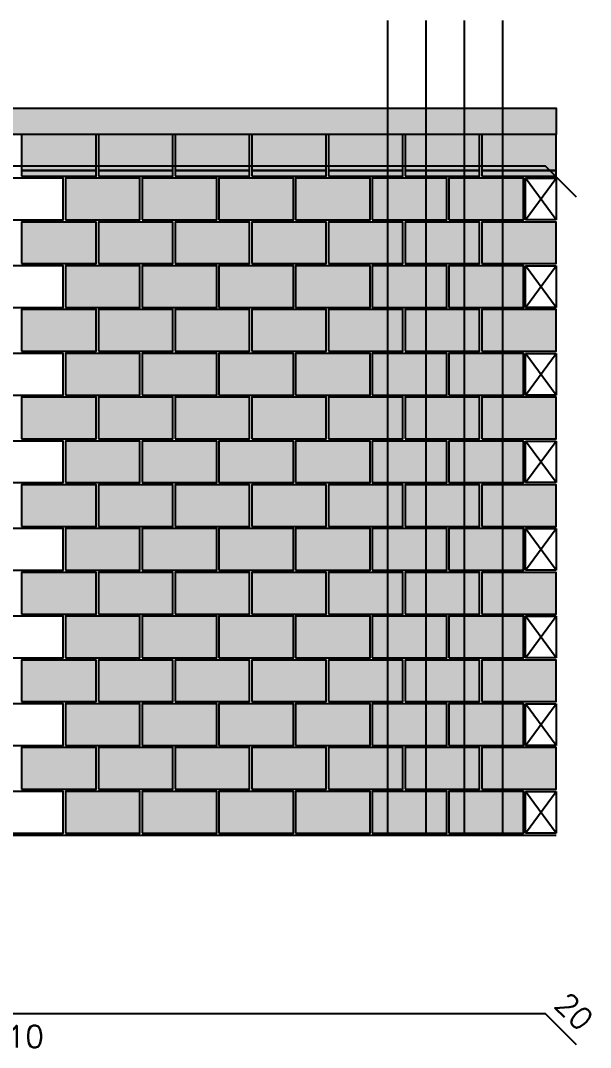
# Model space of a CAD drawing. Extents: x -1.9 to 86, y -1.6 to 60.9.
# Drawn here: x 41.32 to 46.52, y 45.84 to 55.22 of the extents above; entities that cross this region are included whole.
import ezdxf

# ---------------------------------------------------------------- set-up
doc = ezdxf.new("R2010")
doc.units = 0
doc.header["$MEASUREMENT"] = 0
for name, color, linetype in [('PENA_01', 1, 'CONTINUOUS'), ('PENA_02', 2, 'CONTINUOUS'), ('PENA_03', 3, 'CONTINUOUS'), ('PENA_05', 5, 'CONTINUOUS'), ('PENA_09', 254, 'CONTINUOUS'), ('PENA_11', 252, 'CONTINUOUS'), ('PENA_21', 100, 'CONTINUOUS')]:
    doc.layers.add(name, color=color, linetype=linetype)
doc.styles.get("Standard").update_dxf_attribs({"font": 'ROMANS.SHX'})

msp = doc.modelspace()

# ---------------------------------------------------------------- linework, layer by layer
at = {"layer": 'PENA_01', "linetype": 'Continuous'}
for p, q in [((41.3335, 53.8523), (42.0135, 53.8523)), ((42.0335, 53.8523), (42.7135, 53.8523)), ((42.7335, 53.8523), (43.4135, 53.8523)), ((43.4335, 53.8523), (44.1135, 53.8523)), ((44.1335, 53.8523), (44.8135, 53.8523)), ((44.8335, 53.8523), (45.5135, 53.8523)), ((45.5335, 53.8523), (46.2135, 53.8523))]:
    msp.add_line(p, q, dxfattribs=at)
at = {"layer": 'PENA_02', "linetype": 'Continuous'}
for p, q in [((45.9335, 53.4023), (45.9335, 53.7823)), ((45.9335, 53.7823), (46.2135, 53.7823)), ((46.2135, 53.7823), (46.2135, 53.4023)), ((46.2135, 53.4023), (45.9335, 53.4023)), ((45.9335, 52.6023), (45.9335, 52.9823)), ((45.9335, 52.9823), (46.2135, 52.9823)), ((46.2135, 52.9823), (46.2135, 52.6023)), ((46.2135, 52.6023), (45.9335, 52.6023)), ((45.9335, 51.8023), (45.9335, 52.1823)), ((45.9335, 52.1823), (46.2135, 52.1823)), ((46.2135, 52.1823), (46.2135, 51.8023)), ((46.2135, 51.8023), (45.9335, 51.8023)), ((45.9335, 51.0023), (45.9335, 51.3823)), ((45.9335, 51.3823), (46.2135, 51.3823)), ((46.2135, 51.3823), (46.2135, 51.0023)), ((46.2135, 51.0023), (45.9335, 51.0023)), ((45.9335, 50.2023), (45.9335, 50.5823)), ((45.9335, 50.5823), (46.2135, 50.5823)), ((46.2135, 50.5823), (46.2135, 50.2023)), ((46.2135, 50.2023), (45.9335, 50.2023)), ((45.9335, 49.4023), (45.9335, 49.7823)), ((45.9335, 49.7823), (46.2135, 49.7823)), ((46.2135, 49.7823), (46.2135, 49.4023)), ((46.2135, 49.4023), (45.9335, 49.4023)), ((45.9335, 48.6023), (45.9335, 48.9823)), ((45.9335, 48.9823), (46.2135, 48.9823)), ((46.2135, 48.9823), (46.2135, 48.6023)), ((46.2135, 48.6023), (45.9335, 48.6023)), ((45.9335, 47.8023), (45.9335, 48.1823)), ((45.9335, 48.1823), (46.2135, 48.1823)), ((46.2135, 48.1823), (46.2135, 47.8023)), ((23.2335, 47.7823), (46.2135, 47.7823)), ((46.2135, 47.8023), (45.9335, 47.8023))]:
    msp.add_line(p, q, dxfattribs=at)
for points in [[(23.2335, 54.1823), (23.2335, 54.4223), (46.2135, 54.4223), (46.2135, 54.1823), (23.2335, 54.1823)], [(41.3335, 53.8023), (42.0135, 53.8023), (42.0135, 54.1823), (41.3335, 54.1823), (41.3335, 53.8023)], [(42.0335, 53.8023), (42.7135, 53.8023), (42.7135, 54.1823), (42.0335, 54.1823), (42.0335, 53.8023)], [(42.7335, 53.8023), (43.4135, 53.8023), (43.4135, 54.1823), (42.7335, 54.1823), (42.7335, 53.8023)], [(43.4335, 53.8023), (44.1135, 53.8023), (44.1135, 54.1823), (43.4335, 54.1823), (43.4335, 53.8023)], [(44.1335, 53.8023), (44.8135, 53.8023), (44.8135, 54.1823), (44.1335, 54.1823), (44.1335, 53.8023)], [(44.8335, 53.8023), (45.5135, 53.8023), (45.5135, 54.1823), (44.8335, 54.1823), (44.8335, 53.8023)], [(45.5335, 53.8023), (46.2135, 53.8023), (46.2135, 54.1823), (45.5335, 54.1823), (45.5335, 53.8023)], [(40.9335, 53.4023), (41.7135, 53.4023), (41.7135, 53.7823), (40.9335, 53.7823), (40.9335, 53.4023)], [(41.7335, 53.4023), (42.4135, 53.4023), (42.4135, 53.7823), (41.7335, 53.7823), (41.7335, 53.4023)], [(42.4335, 53.4023), (43.1135, 53.4023), (43.1135, 53.7823), (42.4335, 53.7823), (42.4335, 53.4023)], [(43.1335, 53.4023), (43.8135, 53.4023), (43.8135, 53.7823), (43.1335, 53.7823), (43.1335, 53.4023)], [(43.8335, 53.4023), (44.5135, 53.4023), (44.5135, 53.7823), (43.8335, 53.7823), (43.8335, 53.4023)], [(44.5335, 53.4023), (45.2135, 53.4023), (45.2135, 53.7823), (44.5335, 53.7823), (44.5335, 53.4023)], [(45.2335, 53.4023), (45.9135, 53.4023), (45.9135, 53.7823), (45.2335, 53.7823), (45.2335, 53.4023)], [(41.3335, 53.0023), (42.0135, 53.0023), (42.0135, 53.3823), (41.3335, 53.3823), (41.3335, 53.0023)], [(42.0335, 53.0023), (42.7135, 53.0023), (42.7135, 53.3823), (42.0335, 53.3823), (42.0335, 53.0023)], [(42.7335, 53.0023), (43.4135, 53.0023), (43.4135, 53.3823), (42.7335, 53.3823), (42.7335, 53.0023)], [(43.4335, 53.0023), (44.1135, 53.0023), (44.1135, 53.3823), (43.4335, 53.3823), (43.4335, 53.0023)], [(44.1335, 53.0023), (44.8135, 53.0023), (44.8135, 53.3823), (44.1335, 53.3823), (44.1335, 53.0023)], [(44.8335, 53.0023), (45.5135, 53.0023), (45.5135, 53.3823), (44.8335, 53.3823), (44.8335, 53.0023)], [(45.5335, 53.0023), (46.2135, 53.0023), (46.2135, 53.3823), (45.5335, 53.3823), (45.5335, 53.0023)], [(40.9335, 52.6023), (41.7135, 52.6023), (41.7135, 52.9823), (40.9335, 52.9823), (40.9335, 52.6023)], [(41.7335, 52.6023), (42.4135, 52.6023), (42.4135, 52.9823), (41.7335, 52.9823), (41.7335, 52.6023)], [(42.4335, 52.6023), (43.1135, 52.6023), (43.1135, 52.9823), (42.4335, 52.9823), (42.4335, 52.6023)], [(43.1335, 52.6023), (43.8135, 52.6023), (43.8135, 52.9823), (43.1335, 52.9823), (43.1335, 52.6023)], [(43.8335, 52.6023), (44.5135, 52.6023), (44.5135, 52.9823), (43.8335, 52.9823), (43.8335, 52.6023)], [(44.5335, 52.6023), (45.2135, 52.6023), (45.2135, 52.9823), (44.5335, 52.9823), (44.5335, 52.6023)], [(45.2335, 52.6023), (45.9135, 52.6023), (45.9135, 52.9823), (45.2335, 52.9823), (45.2335, 52.6023)], [(41.3335, 52.2023), (42.0135, 52.2023), (42.0135, 52.5823), (41.3335, 52.5823), (41.3335, 52.2023)], [(42.0335, 52.2023), (42.7135, 52.2023), (42.7135, 52.5823), (42.0335, 52.5823), (42.0335, 52.2023)], [(42.7335, 52.2023), (43.4135, 52.2023), (43.4135, 52.5823), (42.7335, 52.5823), (42.7335, 52.2023)], [(43.4335, 52.2023), (44.1135, 52.2023), (44.1135, 52.5823), (43.4335, 52.5823), (43.4335, 52.2023)], [(44.1335, 52.2023), (44.8135, 52.2023), (44.8135, 52.5823), (44.1335, 52.5823), (44.1335, 52.2023)], [(44.8335, 52.2023), (45.5135, 52.2023), (45.5135, 52.5823), (44.8335, 52.5823), (44.8335, 52.2023)], [(45.5335, 52.2023), (46.2135, 52.2023), (46.2135, 52.5823), (45.5335, 52.5823), (45.5335, 52.2023)], [(40.9335, 51.8023), (41.7135, 51.8023), (41.7135, 52.1823), (40.9335, 52.1823), (40.9335, 51.8023)], [(41.7335, 51.8023), (42.4135, 51.8023), (42.4135, 52.1823), (41.7335, 52.1823), (41.7335, 51.8023)], [(42.4335, 51.8023), (43.1135, 51.8023), (43.1135, 52.1823), (42.4335, 52.1823), (42.4335, 51.8023)], [(43.1335, 51.8023), (43.8135, 51.8023), (43.8135, 52.1823), (43.1335, 52.1823), (43.1335, 51.8023)], [(43.8335, 51.8023), (44.5135, 51.8023), (44.5135, 52.1823), (43.8335, 52.1823), (43.8335, 51.8023)], [(44.5335, 51.8023), (45.2135, 51.8023), (45.2135, 52.1823), (44.5335, 52.1823), (44.5335, 51.8023)], [(45.2335, 51.8023), (45.9135, 51.8023), (45.9135, 52.1823), (45.2335, 52.1823), (45.2335, 51.8023)], [(41.3335, 51.4023), (42.0135, 51.4023), (42.0135, 51.7823), (41.3335, 51.7823), (41.3335, 51.4023)], [(42.0335, 51.4023), (42.7135, 51.4023), (42.7135, 51.7823), (42.0335, 51.7823), (42.0335, 51.4023)], [(42.7335, 51.4023), (43.4135, 51.4023), (43.4135, 51.7823), (42.7335, 51.7823), (42.7335, 51.4023)], [(43.4335, 51.4023), (44.1135, 51.4023), (44.1135, 51.7823), (43.4335, 51.7823), (43.4335, 51.4023)], [(44.1335, 51.4023), (44.8135, 51.4023), (44.8135, 51.7823), (44.1335, 51.7823), (44.1335, 51.4023)], [(44.8335, 51.4023), (45.5135, 51.4023), (45.5135, 51.7823), (44.8335, 51.7823), (44.8335, 51.4023)], [(45.5335, 51.4023), (46.2135, 51.4023), (46.2135, 51.7823), (45.5335, 51.7823), (45.5335, 51.4023)], [(40.9335, 51.0023), (41.7135, 51.0023), (41.7135, 51.3823), (40.9335, 51.3823), (40.9335, 51.0023)], [(41.7335, 51.0023), (42.4135, 51.0023), (42.4135, 51.3823), (41.7335, 51.3823), (41.7335, 51.0023)], [(42.4335, 51.0023), (43.1135, 51.0023), (43.1135, 51.3823), (42.4335, 51.3823), (42.4335, 51.0023)], [(43.1335, 51.0023), (43.8135, 51.0023), (43.8135, 51.3823), (43.1335, 51.3823), (43.1335, 51.0023)], [(43.8335, 51.0023), (44.5135, 51.0023), (44.5135, 51.3823), (43.8335, 51.3823), (43.8335, 51.0023)], [(44.5335, 51.0023), (45.2135, 51.0023), (45.2135, 51.3823), (44.5335, 51.3823), (44.5335, 51.0023)], [(45.2335, 51.0023), (45.9135, 51.0023), (45.9135, 51.3823), (45.2335, 51.3823), (45.2335, 51.0023)], [(41.3335, 50.6023), (42.0135, 50.6023), (42.0135, 50.9823), (41.3335, 50.9823), (41.3335, 50.6023)], [(42.0335, 50.6023), (42.7135, 50.6023), (42.7135, 50.9823), (42.0335, 50.9823), (42.0335, 50.6023)], [(42.7335, 50.6023), (43.4135, 50.6023), (43.4135, 50.9823), (42.7335, 50.9823), (42.7335, 50.6023)], [(43.4335, 50.6023), (44.1135, 50.6023), (44.1135, 50.9823), (43.4335, 50.9823), (43.4335, 50.6023)], [(44.1335, 50.6023), (44.8135, 50.6023), (44.8135, 50.9823), (44.1335, 50.9823), (44.1335, 50.6023)], [(44.8335, 50.6023), (45.5135, 50.6023), (45.5135, 50.9823), (44.8335, 50.9823), (44.8335, 50.6023)], [(45.5335, 50.6023), (46.2135, 50.6023), (46.2135, 50.9823), (45.5335, 50.9823), (45.5335, 50.6023)], [(40.9335, 50.2023), (41.7135, 50.2023), (41.7135, 50.5823), (40.9335, 50.5823), (40.9335, 50.2023)], [(41.7335, 50.2023), (42.4135, 50.2023), (42.4135, 50.5823), (41.7335, 50.5823), (41.7335, 50.2023)], [(42.4335, 50.2023), (43.1135, 50.2023), (43.1135, 50.5823), (42.4335, 50.5823), (42.4335, 50.2023)], [(43.1335, 50.2023), (43.8135, 50.2023), (43.8135, 50.5823), (43.1335, 50.5823), (43.1335, 50.2023)], [(43.8335, 50.2023), (44.5135, 50.2023), (44.5135, 50.5823), (43.8335, 50.5823), (43.8335, 50.2023)], [(44.5335, 50.2023), (45.2135, 50.2023), (45.2135, 50.5823), (44.5335, 50.5823), (44.5335, 50.2023)], [(45.2335, 50.2023), (45.9135, 50.2023), (45.9135, 50.5823), (45.2335, 50.5823), (45.2335, 50.2023)], [(41.3335, 49.8023), (42.0135, 49.8023), (42.0135, 50.1823), (41.3335, 50.1823), (41.3335, 49.8023)], [(42.0335, 49.8023), (42.7135, 49.8023), (42.7135, 50.1823), (42.0335, 50.1823), (42.0335, 49.8023)], [(42.7335, 49.8023), (43.4135, 49.8023), (43.4135, 50.1823), (42.7335, 50.1823), (42.7335, 49.8023)], [(43.4335, 49.8023), (44.1135, 49.8023), (44.1135, 50.1823), (43.4335, 50.1823), (43.4335, 49.8023)], [(44.1335, 49.8023), (44.8135, 49.8023), (44.8135, 50.1823), (44.1335, 50.1823), (44.1335, 49.8023)], [(44.8335, 49.8023), (45.5135, 49.8023), (45.5135, 50.1823), (44.8335, 50.1823), (44.8335, 49.8023)], [(45.5335, 49.8023), (46.2135, 49.8023), (46.2135, 50.1823), (45.5335, 50.1823), (45.5335, 49.8023)], [(40.9335, 49.4023), (41.7135, 49.4023), (41.7135, 49.7823), (40.9335, 49.7823), (40.9335, 49.4023)], [(41.7335, 49.4023), (42.4135, 49.4023), (42.4135, 49.7823), (41.7335, 49.7823), (41.7335, 49.4023)], [(42.4335, 49.4023), (43.1135, 49.4023), (43.1135, 49.7823), (42.4335, 49.7823), (42.4335, 49.4023)], [(43.1335, 49.4023), (43.8135, 49.4023), (43.8135, 49.7823), (43.1335, 49.7823), (43.1335, 49.4023)], [(43.8335, 49.4023), (44.5135, 49.4023), (44.5135, 49.7823), (43.8335, 49.7823), (43.8335, 49.4023)], [(44.5335, 49.4023), (45.2135, 49.4023), (45.2135, 49.7823), (44.5335, 49.7823), (44.5335, 49.4023)], [(45.2335, 49.4023), (45.9135, 49.4023), (45.9135, 49.7823), (45.2335, 49.7823), (45.2335, 49.4023)], [(41.3335, 49.0023), (42.0135, 49.0023), (42.0135, 49.3823), (41.3335, 49.3823), (41.3335, 49.0023)], [(42.0335, 49.0023), (42.7135, 49.0023), (42.7135, 49.3823), (42.0335, 49.3823), (42.0335, 49.0023)], [(42.7335, 49.0023), (43.4135, 49.0023), (43.4135, 49.3823), (42.7335, 49.3823), (42.7335, 49.0023)], [(43.4335, 49.0023), (44.1135, 49.0023), (44.1135, 49.3823), (43.4335, 49.3823), (43.4335, 49.0023)], [(44.1335, 49.0023), (44.8135, 49.0023), (44.8135, 49.3823), (44.1335, 49.3823), (44.1335, 49.0023)], [(44.8335, 49.0023), (45.5135, 49.0023), (45.5135, 49.3823), (44.8335, 49.3823), (44.8335, 49.0023)], [(45.5335, 49.0023), (46.2135, 49.0023), (46.2135, 49.3823), (45.5335, 49.3823), (45.5335, 49.0023)], [(40.9335, 48.6023), (41.7135, 48.6023), (41.7135, 48.9823), (40.9335, 48.9823), (40.9335, 48.6023)], [(41.7335, 48.6023), (42.4135, 48.6023), (42.4135, 48.9823), (41.7335, 48.9823), (41.7335, 48.6023)], [(42.4335, 48.6023), (43.1135, 48.6023), (43.1135, 48.9823), (42.4335, 48.9823), (42.4335, 48.6023)], [(43.1335, 48.6023), (43.8135, 48.6023), (43.8135, 48.9823), (43.1335, 48.9823), (43.1335, 48.6023)], [(43.8335, 48.6023), (44.5135, 48.6023), (44.5135, 48.9823), (43.8335, 48.9823), (43.8335, 48.6023)], [(44.5335, 48.6023), (45.2135, 48.6023), (45.2135, 48.9823), (44.5335, 48.9823), (44.5335, 48.6023)], [(45.2335, 48.6023), (45.9135, 48.6023), (45.9135, 48.9823), (45.2335, 48.9823), (45.2335, 48.6023)], [(41.3335, 48.2023), (42.0135, 48.2023), (42.0135, 48.5823), (41.3335, 48.5823), (41.3335, 48.2023)], [(42.0335, 48.2023), (42.7135, 48.2023), (42.7135, 48.5823), (42.0335, 48.5823), (42.0335, 48.2023)], [(42.7335, 48.2023), (43.4135, 48.2023), (43.4135, 48.5823), (42.7335, 48.5823), (42.7335, 48.2023)], [(43.4335, 48.2023), (44.1135, 48.2023), (44.1135, 48.5823), (43.4335, 48.5823), (43.4335, 48.2023)], [(44.1335, 48.2023), (44.8135, 48.2023), (44.8135, 48.5823), (44.1335, 48.5823), (44.1335, 48.2023)], [(44.8335, 48.2023), (45.5135, 48.2023), (45.5135, 48.5823), (44.8335, 48.5823), (44.8335, 48.2023)], [(45.5335, 48.2023), (46.2135, 48.2023), (46.2135, 48.5823), (45.5335, 48.5823), (45.5335, 48.2023)], [(40.9335, 47.8023), (41.7135, 47.8023), (41.7135, 48.1823), (40.9335, 48.1823), (40.9335, 47.8023)], [(41.7335, 47.8023), (42.4135, 47.8023), (42.4135, 48.1823), (41.7335, 48.1823), (41.7335, 47.8023)], [(42.4335, 47.8023), (43.1135, 47.8023), (43.1135, 48.1823), (42.4335, 48.1823), (42.4335, 47.8023)], [(43.1335, 47.8023), (43.8135, 47.8023), (43.8135, 48.1823), (43.1335, 48.1823), (43.1335, 47.8023)], [(43.8335, 47.8023), (44.5135, 47.8023), (44.5135, 48.1823), (43.8335, 48.1823), (43.8335, 47.8023)], [(44.5335, 47.8023), (45.2135, 47.8023), (45.2135, 48.1823), (44.5335, 48.1823), (44.5335, 47.8023)], [(45.2335, 47.8023), (45.9135, 47.8023), (45.9135, 48.1823), (45.2335, 48.1823), (45.2335, 47.8023)]]:
    msp.add_lwpolyline(points, dxfattribs=at)
at = {"layer": 'PENA_03', "linetype": 'Continuous'}
for p, q in [((46.2135, 53.4023), (45.9335, 53.7823)), ((45.9335, 53.4023), (46.2135, 53.7823)), ((46.2135, 52.6023), (45.9335, 52.9823)), ((45.9335, 52.6023), (46.2135, 52.9823)), ((46.2135, 51.8023), (45.9335, 52.1823)), ((45.9335, 51.8023), (46.2135, 52.1823)), ((46.2135, 51.0023), (45.9335, 51.3823)), ((45.9335, 51.0023), (46.2135, 51.3823)), ((46.2135, 50.2023), (45.9335, 50.5823)), ((45.9335, 50.2023), (46.2135, 50.5823)), ((46.2135, 49.4023), (45.9335, 49.7823)), ((45.9335, 49.4023), (46.2135, 49.7823)), ((46.2135, 48.6023), (45.9335, 48.9823)), ((45.9335, 48.6023), (46.2135, 48.9823)), ((46.2135, 47.8023), (45.9335, 48.1823)), ((45.9335, 47.8023), (46.2135, 48.1823))]:
    msp.add_line(p, q, dxfattribs=at)
at = {"layer": 'PENA_05', "linetype": 'Continuous'}
for p, q in [((46.1135, 53.8923), (34.3235, 53.8923)), ((46.3963, 53.6095), (46.1135, 53.8923)), ((46.1135, 46.152), (34.3235, 46.152)), ((46.3963, 45.8692), (46.1135, 46.152))]:
    msp.add_line(p, q, dxfattribs=at)
for points in [[(44.6735, 55.2223), (44.6735, 47.7823)], [(45.0235, 55.2223), (45.0235, 47.7823)], [(45.3735, 55.2223), (45.3735, 47.7823)], [(45.7235, 55.2223), (45.7235, 47.7823)]]:
    msp.add_lwpolyline(points, dxfattribs=at)
at = {"layer": 'PENA_09', "linetype": 'Continuous'}
for points in [[(41.3335, 53.8523), (42.0135, 53.8523), (42.0135, 54.1823), (41.3335, 54.1823), (41.3335, 53.8523)], [(42.0335, 53.8523), (42.7135, 53.8523), (42.7135, 54.1823), (42.0335, 54.1823), (42.0335, 53.8523)], [(42.7335, 53.8523), (43.4135, 53.8523), (43.4135, 54.1823), (42.7335, 54.1823), (42.7335, 53.8523)], [(43.4335, 53.8523), (44.1135, 53.8523), (44.1135, 54.1823), (43.4335, 54.1823), (43.4335, 53.8523)], [(44.1335, 53.8523), (44.8135, 53.8523), (44.8135, 54.1823), (44.1335, 54.1823), (44.1335, 53.8523)], [(44.8335, 53.8523), (45.5135, 53.8523), (45.5135, 54.1823), (44.8335, 54.1823), (44.8335, 53.8523)], [(45.5335, 53.8523), (46.2135, 53.8523), (46.2135, 54.1823), (45.5335, 54.1823), (45.5335, 53.8523)]]:
    msp.add_lwpolyline(points, dxfattribs=at)
for points in [[(41.3335, 53.8523), (42.0135, 53.8523), (42.0135, 54.1823)], [(41.3335, 53.8523), (42.0135, 54.1823), (41.3335, 54.1823)], [(41.3335, 53.8523), (41.3335, 54.1823), (41.3335, 53.8523)], [(42.0335, 53.8523), (42.7135, 53.8523), (42.7135, 54.1823)], [(42.0335, 53.8523), (42.7135, 54.1823), (42.0335, 54.1823)], [(42.0335, 53.8523), (42.0335, 54.1823), (42.0335, 53.8523)], [(42.7335, 53.8523), (43.4135, 53.8523), (43.4135, 54.1823)], [(42.7335, 53.8523), (43.4135, 54.1823), (42.7335, 54.1823)], [(42.7335, 53.8523), (42.7335, 54.1823), (42.7335, 53.8523)], [(43.4335, 53.8523), (44.1135, 53.8523), (44.1135, 54.1823)], [(43.4335, 53.8523), (44.1135, 54.1823), (43.4335, 54.1823)], [(43.4335, 53.8523), (43.4335, 54.1823), (43.4335, 53.8523)], [(44.1335, 53.8523), (44.8135, 53.8523), (44.8135, 54.1823)], [(44.1335, 53.8523), (44.8135, 54.1823), (44.1335, 54.1823)], [(44.1335, 53.8523), (44.1335, 54.1823), (44.1335, 53.8523)], [(44.8335, 53.8523), (45.5135, 53.8523), (45.5135, 54.1823)], [(44.8335, 53.8523), (45.5135, 54.1823), (44.8335, 54.1823)], [(44.8335, 53.8523), (44.8335, 54.1823), (44.8335, 53.8523)], [(45.5335, 53.8523), (46.2135, 53.8523), (46.2135, 54.1823)], [(45.5335, 53.8523), (46.2135, 54.1823), (45.5335, 54.1823)], [(45.5335, 53.8523), (45.5335, 54.1823), (45.5335, 53.8523)]]:
    msp.add_solid(points, dxfattribs=at)
at = {"layer": 'PENA_11', "linetype": 'Continuous'}
for points in [[(23.2335, 54.1823), (23.2335, 54.4223), (46.2135, 54.4223)], [(23.2335, 54.1823), (46.2135, 54.4223), (46.2135, 54.1823)], [(23.2335, 54.1823), (46.2135, 54.1823), (23.2335, 54.1823)]]:
    msp.add_solid(points, dxfattribs=at)
at = {"layer": 'PENA_21', "linetype": 'Continuous'}
for points in [[(41.3335, 53.8023), (42.0135, 53.8023), (42.0135, 53.8523), (41.3335, 53.8523), (41.3335, 53.8023)], [(42.0335, 53.8023), (42.7135, 53.8023), (42.7135, 53.8523), (42.0335, 53.8523), (42.0335, 53.8023)], [(42.7335, 53.8023), (43.4135, 53.8023), (43.4135, 53.8523), (42.7335, 53.8523), (42.7335, 53.8023)], [(43.4335, 53.8023), (44.1135, 53.8023), (44.1135, 53.8523), (43.4335, 53.8523), (43.4335, 53.8023)], [(44.1335, 53.8023), (44.8135, 53.8023), (44.8135, 53.8523), (44.1335, 53.8523), (44.1335, 53.8023)], [(44.8335, 53.8023), (45.5135, 53.8023), (45.5135, 53.8523), (44.8335, 53.8523), (44.8335, 53.8023)], [(45.5335, 53.8023), (46.2135, 53.8023), (46.2135, 53.8523), (45.5335, 53.8523), (45.5335, 53.8023)], [(41.7335, 53.4023), (42.4135, 53.4023), (42.4135, 53.7823), (41.7335, 53.7823), (41.7335, 53.4023)], [(42.4335, 53.4023), (43.1135, 53.4023), (43.1135, 53.7823), (42.4335, 53.7823), (42.4335, 53.4023)], [(43.1335, 53.4023), (43.8135, 53.4023), (43.8135, 53.7823), (43.1335, 53.7823), (43.1335, 53.4023)], [(43.8335, 53.4023), (44.5135, 53.4023), (44.5135, 53.7823), (43.8335, 53.7823), (43.8335, 53.4023)], [(44.5335, 53.4023), (45.2135, 53.4023), (45.2135, 53.7823), (44.5335, 53.7823), (44.5335, 53.4023)], [(45.2335, 53.4023), (45.9135, 53.4023), (45.9135, 53.7823), (45.2335, 53.7823), (45.2335, 53.4023)], [(41.3335, 53.0023), (42.0135, 53.0023), (42.0135, 53.3823), (41.3335, 53.3823), (41.3335, 53.0023)], [(42.0335, 53.0023), (42.7135, 53.0023), (42.7135, 53.3823), (42.0335, 53.3823), (42.0335, 53.0023)], [(42.7335, 53.0023), (43.4135, 53.0023), (43.4135, 53.3823), (42.7335, 53.3823), (42.7335, 53.0023)], [(43.4335, 53.0023), (44.1135, 53.0023), (44.1135, 53.3823), (43.4335, 53.3823), (43.4335, 53.0023)], [(44.1335, 53.0023), (44.8135, 53.0023), (44.8135, 53.3823), (44.1335, 53.3823), (44.1335, 53.0023)], [(44.8335, 53.0023), (45.5135, 53.0023), (45.5135, 53.3823), (44.8335, 53.3823), (44.8335, 53.0023)], [(45.5335, 53.0023), (46.2135, 53.0023), (46.2135, 53.3823), (45.5335, 53.3823), (45.5335, 53.0023)], [(41.7335, 52.6023), (42.4135, 52.6023), (42.4135, 52.9823), (41.7335, 52.9823), (41.7335, 52.6023)], [(42.4335, 52.6023), (43.1135, 52.6023), (43.1135, 52.9823), (42.4335, 52.9823), (42.4335, 52.6023)], [(43.1335, 52.6023), (43.8135, 52.6023), (43.8135, 52.9823), (43.1335, 52.9823), (43.1335, 52.6023)], [(43.8335, 52.6023), (44.5135, 52.6023), (44.5135, 52.9823), (43.8335, 52.9823), (43.8335, 52.6023)], [(44.5335, 52.6023), (45.2135, 52.6023), (45.2135, 52.9823), (44.5335, 52.9823), (44.5335, 52.6023)], [(45.2335, 52.6023), (45.9135, 52.6023), (45.9135, 52.9823), (45.2335, 52.9823), (45.2335, 52.6023)], [(41.3335, 52.2023), (42.0135, 52.2023), (42.0135, 52.5823), (41.3335, 52.5823), (41.3335, 52.2023)], [(42.0335, 52.2023), (42.7135, 52.2023), (42.7135, 52.5823), (42.0335, 52.5823), (42.0335, 52.2023)], [(42.7335, 52.2023), (43.4135, 52.2023), (43.4135, 52.5823), (42.7335, 52.5823), (42.7335, 52.2023)], [(43.4335, 52.2023), (44.1135, 52.2023), (44.1135, 52.5823), (43.4335, 52.5823), (43.4335, 52.2023)], [(44.1335, 52.2023), (44.8135, 52.2023), (44.8135, 52.5823), (44.1335, 52.5823), (44.1335, 52.2023)], [(44.8335, 52.2023), (45.5135, 52.2023), (45.5135, 52.5823), (44.8335, 52.5823), (44.8335, 52.2023)], [(45.5335, 52.2023), (46.2135, 52.2023), (46.2135, 52.5823), (45.5335, 52.5823), (45.5335, 52.2023)], [(41.7335, 51.8023), (42.4135, 51.8023), (42.4135, 52.1823), (41.7335, 52.1823), (41.7335, 51.8023)], [(42.4335, 51.8023), (43.1135, 51.8023), (43.1135, 52.1823), (42.4335, 52.1823), (42.4335, 51.8023)], [(43.1335, 51.8023), (43.8135, 51.8023), (43.8135, 52.1823), (43.1335, 52.1823), (43.1335, 51.8023)], [(43.8335, 51.8023), (44.5135, 51.8023), (44.5135, 52.1823), (43.8335, 52.1823), (43.8335, 51.8023)], [(44.5335, 51.8023), (45.2135, 51.8023), (45.2135, 52.1823), (44.5335, 52.1823), (44.5335, 51.8023)], [(45.2335, 51.8023), (45.9135, 51.8023), (45.9135, 52.1823), (45.2335, 52.1823), (45.2335, 51.8023)], [(41.3335, 51.4023), (42.0135, 51.4023), (42.0135, 51.7823), (41.3335, 51.7823), (41.3335, 51.4023)], [(42.0335, 51.4023), (42.7135, 51.4023), (42.7135, 51.7823), (42.0335, 51.7823), (42.0335, 51.4023)], [(42.7335, 51.4023), (43.4135, 51.4023), (43.4135, 51.7823), (42.7335, 51.7823), (42.7335, 51.4023)], [(43.4335, 51.4023), (44.1135, 51.4023), (44.1135, 51.7823), (43.4335, 51.7823), (43.4335, 51.4023)], [(44.1335, 51.4023), (44.8135, 51.4023), (44.8135, 51.7823), (44.1335, 51.7823), (44.1335, 51.4023)], [(44.8335, 51.4023), (45.5135, 51.4023), (45.5135, 51.7823), (44.8335, 51.7823), (44.8335, 51.4023)], [(45.5335, 51.4023), (46.2135, 51.4023), (46.2135, 51.7823), (45.5335, 51.7823), (45.5335, 51.4023)], [(41.7335, 51.0023), (42.4135, 51.0023), (42.4135, 51.3823), (41.7335, 51.3823), (41.7335, 51.0023)], [(42.4335, 51.0023), (43.1135, 51.0023), (43.1135, 51.3823), (42.4335, 51.3823), (42.4335, 51.0023)], [(43.1335, 51.0023), (43.8135, 51.0023), (43.8135, 51.3823), (43.1335, 51.3823), (43.1335, 51.0023)], [(43.8335, 51.0023), (44.5135, 51.0023), (44.5135, 51.3823), (43.8335, 51.3823), (43.8335, 51.0023)], [(44.5335, 51.0023), (45.2135, 51.0023), (45.2135, 51.3823), (44.5335, 51.3823), (44.5335, 51.0023)], [(45.2335, 51.0023), (45.9135, 51.0023), (45.9135, 51.3823), (45.2335, 51.3823), (45.2335, 51.0023)], [(41.3335, 50.6023), (42.0135, 50.6023), (42.0135, 50.9823), (41.3335, 50.9823), (41.3335, 50.6023)], [(42.0335, 50.6023), (42.7135, 50.6023), (42.7135, 50.9823), (42.0335, 50.9823), (42.0335, 50.6023)], [(42.7335, 50.6023), (43.4135, 50.6023), (43.4135, 50.9823), (42.7335, 50.9823), (42.7335, 50.6023)], [(43.4335, 50.6023), (44.1135, 50.6023), (44.1135, 50.9823), (43.4335, 50.9823), (43.4335, 50.6023)], [(44.1335, 50.6023), (44.8135, 50.6023), (44.8135, 50.9823), (44.1335, 50.9823), (44.1335, 50.6023)], [(44.8335, 50.6023), (45.5135, 50.6023), (45.5135, 50.9823), (44.8335, 50.9823), (44.8335, 50.6023)], [(45.5335, 50.6023), (46.2135, 50.6023), (46.2135, 50.9823), (45.5335, 50.9823), (45.5335, 50.6023)], [(41.7335, 50.2023), (42.4135, 50.2023), (42.4135, 50.5823), (41.7335, 50.5823), (41.7335, 50.2023)], [(42.4335, 50.2023), (43.1135, 50.2023), (43.1135, 50.5823), (42.4335, 50.5823), (42.4335, 50.2023)], [(43.1335, 50.2023), (43.8135, 50.2023), (43.8135, 50.5823), (43.1335, 50.5823), (43.1335, 50.2023)], [(43.8335, 50.2023), (44.5135, 50.2023), (44.5135, 50.5823), (43.8335, 50.5823), (43.8335, 50.2023)], [(44.5335, 50.2023), (45.2135, 50.2023), (45.2135, 50.5823), (44.5335, 50.5823), (44.5335, 50.2023)], [(45.2335, 50.2023), (45.9135, 50.2023), (45.9135, 50.5823), (45.2335, 50.5823), (45.2335, 50.2023)], [(41.3335, 49.8023), (42.0135, 49.8023), (42.0135, 50.1823), (41.3335, 50.1823), (41.3335, 49.8023)], [(42.0335, 49.8023), (42.7135, 49.8023), (42.7135, 50.1823), (42.0335, 50.1823), (42.0335, 49.8023)], [(42.7335, 49.8023), (43.4135, 49.8023), (43.4135, 50.1823), (42.7335, 50.1823), (42.7335, 49.8023)], [(43.4335, 49.8023), (44.1135, 49.8023), (44.1135, 50.1823), (43.4335, 50.1823), (43.4335, 49.8023)], [(44.1335, 49.8023), (44.8135, 49.8023), (44.8135, 50.1823), (44.1335, 50.1823), (44.1335, 49.8023)], [(44.8335, 49.8023), (45.5135, 49.8023), (45.5135, 50.1823), (44.8335, 50.1823), (44.8335, 49.8023)], [(45.5335, 49.8023), (46.2135, 49.8023), (46.2135, 50.1823), (45.5335, 50.1823), (45.5335, 49.8023)], [(41.7335, 49.4023), (42.4135, 49.4023), (42.4135, 49.7823), (41.7335, 49.7823), (41.7335, 49.4023)], [(42.4335, 49.4023), (43.1135, 49.4023), (43.1135, 49.7823), (42.4335, 49.7823), (42.4335, 49.4023)], [(43.1335, 49.4023), (43.8135, 49.4023), (43.8135, 49.7823), (43.1335, 49.7823), (43.1335, 49.4023)], [(43.8335, 49.4023), (44.5135, 49.4023), (44.5135, 49.7823), (43.8335, 49.7823), (43.8335, 49.4023)], [(44.5335, 49.4023), (45.2135, 49.4023), (45.2135, 49.7823), (44.5335, 49.7823), (44.5335, 49.4023)], [(45.2335, 49.4023), (45.9135, 49.4023), (45.9135, 49.7823), (45.2335, 49.7823), (45.2335, 49.4023)], [(41.3335, 49.0023), (42.0135, 49.0023), (42.0135, 49.3823), (41.3335, 49.3823), (41.3335, 49.0023)], [(42.0335, 49.0023), (42.7135, 49.0023), (42.7135, 49.3823), (42.0335, 49.3823), (42.0335, 49.0023)], [(42.7335, 49.0023), (43.4135, 49.0023), (43.4135, 49.3823), (42.7335, 49.3823), (42.7335, 49.0023)], [(43.4335, 49.0023), (44.1135, 49.0023), (44.1135, 49.3823), (43.4335, 49.3823), (43.4335, 49.0023)], [(44.1335, 49.0023), (44.8135, 49.0023), (44.8135, 49.3823), (44.1335, 49.3823), (44.1335, 49.0023)], [(44.8335, 49.0023), (45.5135, 49.0023), (45.5135, 49.3823), (44.8335, 49.3823), (44.8335, 49.0023)], [(45.5335, 49.0023), (46.2135, 49.0023), (46.2135, 49.3823), (45.5335, 49.3823), (45.5335, 49.0023)], [(41.7335, 48.6023), (42.4135, 48.6023), (42.4135, 48.9823), (41.7335, 48.9823), (41.7335, 48.6023)], [(42.4335, 48.6023), (43.1135, 48.6023), (43.1135, 48.9823), (42.4335, 48.9823), (42.4335, 48.6023)], [(43.1335, 48.6023), (43.8135, 48.6023), (43.8135, 48.9823), (43.1335, 48.9823), (43.1335, 48.6023)], [(43.8335, 48.6023), (44.5135, 48.6023), (44.5135, 48.9823), (43.8335, 48.9823), (43.8335, 48.6023)], [(44.5335, 48.6023), (45.2135, 48.6023), (45.2135, 48.9823), (44.5335, 48.9823), (44.5335, 48.6023)], [(45.2335, 48.6023), (45.9135, 48.6023), (45.9135, 48.9823), (45.2335, 48.9823), (45.2335, 48.6023)], [(41.3335, 48.2023), (42.0135, 48.2023), (42.0135, 48.5823), (41.3335, 48.5823), (41.3335, 48.2023)], [(42.0335, 48.2023), (42.7135, 48.2023), (42.7135, 48.5823), (42.0335, 48.5823), (42.0335, 48.2023)], [(42.7335, 48.2023), (43.4135, 48.2023), (43.4135, 48.5823), (42.7335, 48.5823), (42.7335, 48.2023)], [(43.4335, 48.2023), (44.1135, 48.2023), (44.1135, 48.5823), (43.4335, 48.5823), (43.4335, 48.2023)], [(44.1335, 48.2023), (44.8135, 48.2023), (44.8135, 48.5823), (44.1335, 48.5823), (44.1335, 48.2023)], [(44.8335, 48.2023), (45.5135, 48.2023), (45.5135, 48.5823), (44.8335, 48.5823), (44.8335, 48.2023)], [(45.5335, 48.2023), (46.2135, 48.2023), (46.2135, 48.5823), (45.5335, 48.5823), (45.5335, 48.2023)], [(41.7335, 47.8023), (42.4135, 47.8023), (42.4135, 48.1823), (41.7335, 48.1823), (41.7335, 47.8023)], [(42.4335, 47.8023), (43.1135, 47.8023), (43.1135, 48.1823), (42.4335, 48.1823), (42.4335, 47.8023)], [(43.1335, 47.8023), (43.8135, 47.8023), (43.8135, 48.1823), (43.1335, 48.1823), (43.1335, 47.8023)], [(43.8335, 47.8023), (44.5135, 47.8023), (44.5135, 48.1823), (43.8335, 48.1823), (43.8335, 47.8023)], [(44.5335, 47.8023), (45.2135, 47.8023), (45.2135, 48.1823), (44.5335, 48.1823), (44.5335, 47.8023)], [(45.2335, 47.8023), (45.9135, 47.8023), (45.9135, 48.1823), (45.2335, 48.1823), (45.2335, 47.8023)]]:
    msp.add_lwpolyline(points, dxfattribs=at)
for points in [[(41.3335, 53.8023), (42.0135, 53.8023), (42.0135, 53.8523)], [(41.3335, 53.8023), (42.0135, 53.8523), (41.3335, 53.8523)], [(41.3335, 53.8023), (41.3335, 53.8523), (41.3335, 53.8023)], [(42.0335, 53.8023), (42.7135, 53.8023), (42.7135, 53.8523)], [(42.0335, 53.8023), (42.7135, 53.8523), (42.0335, 53.8523)], [(42.0335, 53.8023), (42.0335, 53.8523), (42.0335, 53.8023)], [(42.7335, 53.8023), (43.4135, 53.8023), (43.4135, 53.8523)], [(42.7335, 53.8023), (43.4135, 53.8523), (42.7335, 53.8523)], [(42.7335, 53.8023), (42.7335, 53.8523), (42.7335, 53.8023)], [(43.4335, 53.8023), (44.1135, 53.8023), (44.1135, 53.8523)], [(43.4335, 53.8023), (44.1135, 53.8523), (43.4335, 53.8523)], [(43.4335, 53.8023), (43.4335, 53.8523), (43.4335, 53.8023)], [(44.1335, 53.8023), (44.8135, 53.8023), (44.8135, 53.8523)], [(44.1335, 53.8023), (44.8135, 53.8523), (44.1335, 53.8523)], [(44.1335, 53.8023), (44.1335, 53.8523), (44.1335, 53.8023)], [(44.8335, 53.8023), (45.5135, 53.8023), (45.5135, 53.8523)], [(44.8335, 53.8023), (45.5135, 53.8523), (44.8335, 53.8523)], [(44.8335, 53.8023), (44.8335, 53.8523), (44.8335, 53.8023)], [(45.5335, 53.8023), (46.2135, 53.8023), (46.2135, 53.8523)], [(45.5335, 53.8023), (46.2135, 53.8523), (45.5335, 53.8523)], [(45.5335, 53.8023), (45.5335, 53.8523), (45.5335, 53.8023)], [(41.7335, 53.4023), (42.4135, 53.4023), (42.4135, 53.7823)], [(41.7335, 53.4023), (42.4135, 53.7823), (41.7335, 53.7823)], [(41.7335, 53.4023), (41.7335, 53.7823), (41.7335, 53.4023)], [(42.4335, 53.4023), (43.1135, 53.4023), (43.1135, 53.7823)], [(42.4335, 53.4023), (43.1135, 53.7823), (42.4335, 53.7823)], [(42.4335, 53.4023), (42.4335, 53.7823), (42.4335, 53.4023)], [(43.1335, 53.4023), (43.8135, 53.4023), (43.8135, 53.7823)], [(43.1335, 53.4023), (43.8135, 53.7823), (43.1335, 53.7823)], [(43.1335, 53.4023), (43.1335, 53.7823), (43.1335, 53.4023)], [(43.8335, 53.4023), (44.5135, 53.4023), (44.5135, 53.7823)], [(43.8335, 53.4023), (44.5135, 53.7823), (43.8335, 53.7823)], [(43.8335, 53.4023), (43.8335, 53.7823), (43.8335, 53.4023)], [(44.5335, 53.4023), (45.2135, 53.4023), (45.2135, 53.7823)], [(44.5335, 53.4023), (45.2135, 53.7823), (44.5335, 53.7823)], [(44.5335, 53.4023), (44.5335, 53.7823), (44.5335, 53.4023)], [(45.2335, 53.4023), (45.9135, 53.4023), (45.9135, 53.7823)], [(45.2335, 53.4023), (45.9135, 53.7823), (45.2335, 53.7823)], [(45.2335, 53.4023), (45.2335, 53.7823), (45.2335, 53.4023)], [(41.3335, 53.0023), (42.0135, 53.0023), (42.0135, 53.3823)], [(41.3335, 53.0023), (42.0135, 53.3823), (41.3335, 53.3823)], [(41.3335, 53.0023), (41.3335, 53.3823), (41.3335, 53.0023)], [(42.0335, 53.0023), (42.7135, 53.0023), (42.7135, 53.3823)], [(42.0335, 53.0023), (42.7135, 53.3823), (42.0335, 53.3823)], [(42.0335, 53.0023), (42.0335, 53.3823), (42.0335, 53.0023)], [(42.7335, 53.0023), (43.4135, 53.0023), (43.4135, 53.3823)], [(42.7335, 53.0023), (43.4135, 53.3823), (42.7335, 53.3823)], [(42.7335, 53.0023), (42.7335, 53.3823), (42.7335, 53.0023)], [(43.4335, 53.0023), (44.1135, 53.0023), (44.1135, 53.3823)], [(43.4335, 53.0023), (44.1135, 53.3823), (43.4335, 53.3823)], [(43.4335, 53.0023), (43.4335, 53.3823), (43.4335, 53.0023)], [(44.1335, 53.0023), (44.8135, 53.0023), (44.8135, 53.3823)], [(44.1335, 53.0023), (44.8135, 53.3823), (44.1335, 53.3823)], [(44.1335, 53.0023), (44.1335, 53.3823), (44.1335, 53.0023)], [(44.8335, 53.0023), (45.5135, 53.0023), (45.5135, 53.3823)], [(44.8335, 53.0023), (45.5135, 53.3823), (44.8335, 53.3823)], [(44.8335, 53.0023), (44.8335, 53.3823), (44.8335, 53.0023)], [(45.5335, 53.0023), (46.2135, 53.0023), (46.2135, 53.3823)], [(45.5335, 53.0023), (46.2135, 53.3823), (45.5335, 53.3823)], [(45.5335, 53.0023), (45.5335, 53.3823), (45.5335, 53.0023)], [(41.7335, 52.6023), (42.4135, 52.6023), (42.4135, 52.9823)], [(41.7335, 52.6023), (42.4135, 52.9823), (41.7335, 52.9823)], [(41.7335, 52.6023), (41.7335, 52.9823), (41.7335, 52.6023)], [(42.4335, 52.6023), (43.1135, 52.6023), (43.1135, 52.9823)], [(42.4335, 52.6023), (43.1135, 52.9823), (42.4335, 52.9823)], [(42.4335, 52.6023), (42.4335, 52.9823), (42.4335, 52.6023)], [(43.1335, 52.6023), (43.8135, 52.6023), (43.8135, 52.9823)], [(43.1335, 52.6023), (43.8135, 52.9823), (43.1335, 52.9823)], [(43.1335, 52.6023), (43.1335, 52.9823), (43.1335, 52.6023)], [(43.8335, 52.6023), (44.5135, 52.6023), (44.5135, 52.9823)], [(43.8335, 52.6023), (44.5135, 52.9823), (43.8335, 52.9823)], [(43.8335, 52.6023), (43.8335, 52.9823), (43.8335, 52.6023)], [(44.5335, 52.6023), (45.2135, 52.6023), (45.2135, 52.9823)], [(44.5335, 52.6023), (45.2135, 52.9823), (44.5335, 52.9823)], [(44.5335, 52.6023), (44.5335, 52.9823), (44.5335, 52.6023)], [(45.2335, 52.6023), (45.9135, 52.6023), (45.9135, 52.9823)], [(45.2335, 52.6023), (45.9135, 52.9823), (45.2335, 52.9823)], [(45.2335, 52.6023), (45.2335, 52.9823), (45.2335, 52.6023)], [(41.3335, 52.2023), (42.0135, 52.2023), (42.0135, 52.5823)], [(41.3335, 52.2023), (42.0135, 52.5823), (41.3335, 52.5823)], [(41.3335, 52.2023), (41.3335, 52.5823), (41.3335, 52.2023)], [(42.0335, 52.2023), (42.7135, 52.2023), (42.7135, 52.5823)], [(42.0335, 52.2023), (42.7135, 52.5823), (42.0335, 52.5823)], [(42.0335, 52.2023), (42.0335, 52.5823), (42.0335, 52.2023)], [(42.7335, 52.2023), (43.4135, 52.2023), (43.4135, 52.5823)], [(42.7335, 52.2023), (43.4135, 52.5823), (42.7335, 52.5823)], [(42.7335, 52.2023), (42.7335, 52.5823), (42.7335, 52.2023)], [(43.4335, 52.2023), (44.1135, 52.2023), (44.1135, 52.5823)], [(43.4335, 52.2023), (44.1135, 52.5823), (43.4335, 52.5823)], [(43.4335, 52.2023), (43.4335, 52.5823), (43.4335, 52.2023)], [(44.1335, 52.2023), (44.8135, 52.2023), (44.8135, 52.5823)], [(44.1335, 52.2023), (44.8135, 52.5823), (44.1335, 52.5823)], [(44.1335, 52.2023), (44.1335, 52.5823), (44.1335, 52.2023)], [(44.8335, 52.2023), (45.5135, 52.2023), (45.5135, 52.5823)], [(44.8335, 52.2023), (45.5135, 52.5823), (44.8335, 52.5823)], [(44.8335, 52.2023), (44.8335, 52.5823), (44.8335, 52.2023)], [(45.5335, 52.2023), (46.2135, 52.2023), (46.2135, 52.5823)], [(45.5335, 52.2023), (46.2135, 52.5823), (45.5335, 52.5823)], [(45.5335, 52.2023), (45.5335, 52.5823), (45.5335, 52.2023)], [(41.7335, 51.8023), (42.4135, 51.8023), (42.4135, 52.1823)], [(41.7335, 51.8023), (42.4135, 52.1823), (41.7335, 52.1823)], [(41.7335, 51.8023), (41.7335, 52.1823), (41.7335, 51.8023)], [(42.4335, 51.8023), (43.1135, 51.8023), (43.1135, 52.1823)], [(42.4335, 51.8023), (43.1135, 52.1823), (42.4335, 52.1823)], [(42.4335, 51.8023), (42.4335, 52.1823), (42.4335, 51.8023)], [(43.1335, 51.8023), (43.8135, 51.8023), (43.8135, 52.1823)], [(43.1335, 51.8023), (43.8135, 52.1823), (43.1335, 52.1823)], [(43.1335, 51.8023), (43.1335, 52.1823), (43.1335, 51.8023)], [(43.8335, 51.8023), (44.5135, 51.8023), (44.5135, 52.1823)], [(43.8335, 51.8023), (44.5135, 52.1823), (43.8335, 52.1823)], [(43.8335, 51.8023), (43.8335, 52.1823), (43.8335, 51.8023)], [(44.5335, 51.8023), (45.2135, 51.8023), (45.2135, 52.1823)], [(44.5335, 51.8023), (45.2135, 52.1823), (44.5335, 52.1823)], [(44.5335, 51.8023), (44.5335, 52.1823), (44.5335, 51.8023)], [(45.2335, 51.8023), (45.9135, 51.8023), (45.9135, 52.1823)], [(45.2335, 51.8023), (45.9135, 52.1823), (45.2335, 52.1823)], [(45.2335, 51.8023), (45.2335, 52.1823), (45.2335, 51.8023)], [(41.3335, 51.4023), (42.0135, 51.4023), (42.0135, 51.7823)], [(41.3335, 51.4023), (42.0135, 51.7823), (41.3335, 51.7823)], [(41.3335, 51.4023), (41.3335, 51.7823), (41.3335, 51.4023)], [(42.0335, 51.4023), (42.7135, 51.4023), (42.7135, 51.7823)], [(42.0335, 51.4023), (42.7135, 51.7823), (42.0335, 51.7823)], [(42.0335, 51.4023), (42.0335, 51.7823), (42.0335, 51.4023)], [(42.7335, 51.4023), (43.4135, 51.4023), (43.4135, 51.7823)], [(42.7335, 51.4023), (43.4135, 51.7823), (42.7335, 51.7823)], [(42.7335, 51.4023), (42.7335, 51.7823), (42.7335, 51.4023)], [(43.4335, 51.4023), (44.1135, 51.4023), (44.1135, 51.7823)], [(43.4335, 51.4023), (44.1135, 51.7823), (43.4335, 51.7823)], [(43.4335, 51.4023), (43.4335, 51.7823), (43.4335, 51.4023)], [(44.1335, 51.4023), (44.8135, 51.4023), (44.8135, 51.7823)], [(44.1335, 51.4023), (44.8135, 51.7823), (44.1335, 51.7823)], [(44.1335, 51.4023), (44.1335, 51.7823), (44.1335, 51.4023)], [(44.8335, 51.4023), (45.5135, 51.4023), (45.5135, 51.7823)], [(44.8335, 51.4023), (45.5135, 51.7823), (44.8335, 51.7823)], [(44.8335, 51.4023), (44.8335, 51.7823), (44.8335, 51.4023)], [(45.5335, 51.4023), (46.2135, 51.4023), (46.2135, 51.7823)], [(45.5335, 51.4023), (46.2135, 51.7823), (45.5335, 51.7823)], [(45.5335, 51.4023), (45.5335, 51.7823), (45.5335, 51.4023)], [(41.7335, 51.0023), (42.4135, 51.0023), (42.4135, 51.3823)], [(41.7335, 51.0023), (42.4135, 51.3823), (41.7335, 51.3823)], [(41.7335, 51.0023), (41.7335, 51.3823), (41.7335, 51.0023)], [(42.4335, 51.0023), (43.1135, 51.0023), (43.1135, 51.3823)], [(42.4335, 51.0023), (43.1135, 51.3823), (42.4335, 51.3823)], [(42.4335, 51.0023), (42.4335, 51.3823), (42.4335, 51.0023)], [(43.1335, 51.0023), (43.8135, 51.0023), (43.8135, 51.3823)], [(43.1335, 51.0023), (43.8135, 51.3823), (43.1335, 51.3823)], [(43.1335, 51.0023), (43.1335, 51.3823), (43.1335, 51.0023)], [(43.8335, 51.0023), (44.5135, 51.0023), (44.5135, 51.3823)], [(43.8335, 51.0023), (44.5135, 51.3823), (43.8335, 51.3823)], [(43.8335, 51.0023), (43.8335, 51.3823), (43.8335, 51.0023)], [(44.5335, 51.0023), (45.2135, 51.0023), (45.2135, 51.3823)], [(44.5335, 51.0023), (45.2135, 51.3823), (44.5335, 51.3823)], [(44.5335, 51.0023), (44.5335, 51.3823), (44.5335, 51.0023)], [(45.2335, 51.0023), (45.9135, 51.0023), (45.9135, 51.3823)], [(45.2335, 51.0023), (45.9135, 51.3823), (45.2335, 51.3823)], [(45.2335, 51.0023), (45.2335, 51.3823), (45.2335, 51.0023)], [(41.3335, 50.6023), (42.0135, 50.6023), (42.0135, 50.9823)], [(41.3335, 50.6023), (42.0135, 50.9823), (41.3335, 50.9823)], [(41.3335, 50.6023), (41.3335, 50.9823), (41.3335, 50.6023)], [(42.0335, 50.6023), (42.7135, 50.6023), (42.7135, 50.9823)], [(42.0335, 50.6023), (42.7135, 50.9823), (42.0335, 50.9823)], [(42.0335, 50.6023), (42.0335, 50.9823), (42.0335, 50.6023)], [(42.7335, 50.6023), (43.4135, 50.6023), (43.4135, 50.9823)], [(42.7335, 50.6023), (43.4135, 50.9823), (42.7335, 50.9823)], [(42.7335, 50.6023), (42.7335, 50.9823), (42.7335, 50.6023)], [(43.4335, 50.6023), (44.1135, 50.6023), (44.1135, 50.9823)], [(43.4335, 50.6023), (44.1135, 50.9823), (43.4335, 50.9823)], [(43.4335, 50.6023), (43.4335, 50.9823), (43.4335, 50.6023)], [(44.1335, 50.6023), (44.8135, 50.6023), (44.8135, 50.9823)], [(44.1335, 50.6023), (44.8135, 50.9823), (44.1335, 50.9823)], [(44.1335, 50.6023), (44.1335, 50.9823), (44.1335, 50.6023)], [(44.8335, 50.6023), (45.5135, 50.6023), (45.5135, 50.9823)], [(44.8335, 50.6023), (45.5135, 50.9823), (44.8335, 50.9823)], [(44.8335, 50.6023), (44.8335, 50.9823), (44.8335, 50.6023)], [(45.5335, 50.6023), (46.2135, 50.6023), (46.2135, 50.9823)], [(45.5335, 50.6023), (46.2135, 50.9823), (45.5335, 50.9823)], [(45.5335, 50.6023), (45.5335, 50.9823), (45.5335, 50.6023)], [(41.7335, 50.2023), (42.4135, 50.2023), (42.4135, 50.5823)], [(41.7335, 50.2023), (42.4135, 50.5823), (41.7335, 50.5823)], [(41.7335, 50.2023), (41.7335, 50.5823), (41.7335, 50.2023)], [(42.4335, 50.2023), (43.1135, 50.2023), (43.1135, 50.5823)], [(42.4335, 50.2023), (43.1135, 50.5823), (42.4335, 50.5823)], [(42.4335, 50.2023), (42.4335, 50.5823), (42.4335, 50.2023)], [(43.1335, 50.2023), (43.8135, 50.2023), (43.8135, 50.5823)], [(43.1335, 50.2023), (43.8135, 50.5823), (43.1335, 50.5823)], [(43.1335, 50.2023), (43.1335, 50.5823), (43.1335, 50.2023)], [(43.8335, 50.2023), (44.5135, 50.2023), (44.5135, 50.5823)], [(43.8335, 50.2023), (44.5135, 50.5823), (43.8335, 50.5823)], [(43.8335, 50.2023), (43.8335, 50.5823), (43.8335, 50.2023)], [(44.5335, 50.2023), (45.2135, 50.2023), (45.2135, 50.5823)], [(44.5335, 50.2023), (45.2135, 50.5823), (44.5335, 50.5823)], [(44.5335, 50.2023), (44.5335, 50.5823), (44.5335, 50.2023)], [(45.2335, 50.2023), (45.9135, 50.2023), (45.9135, 50.5823)], [(45.2335, 50.2023), (45.9135, 50.5823), (45.2335, 50.5823)], [(45.2335, 50.2023), (45.2335, 50.5823), (45.2335, 50.2023)], [(41.3335, 49.8023), (42.0135, 49.8023), (42.0135, 50.1823)], [(41.3335, 49.8023), (42.0135, 50.1823), (41.3335, 50.1823)], [(41.3335, 49.8023), (41.3335, 50.1823), (41.3335, 49.8023)], [(42.0335, 49.8023), (42.7135, 49.8023), (42.7135, 50.1823)], [(42.0335, 49.8023), (42.7135, 50.1823), (42.0335, 50.1823)], [(42.0335, 49.8023), (42.0335, 50.1823), (42.0335, 49.8023)], [(42.7335, 49.8023), (43.4135, 49.8023), (43.4135, 50.1823)], [(42.7335, 49.8023), (43.4135, 50.1823), (42.7335, 50.1823)], [(42.7335, 49.8023), (42.7335, 50.1823), (42.7335, 49.8023)], [(43.4335, 49.8023), (44.1135, 49.8023), (44.1135, 50.1823)], [(43.4335, 49.8023), (44.1135, 50.1823), (43.4335, 50.1823)], [(43.4335, 49.8023), (43.4335, 50.1823), (43.4335, 49.8023)], [(44.1335, 49.8023), (44.8135, 49.8023), (44.8135, 50.1823)], [(44.1335, 49.8023), (44.8135, 50.1823), (44.1335, 50.1823)], [(44.1335, 49.8023), (44.1335, 50.1823), (44.1335, 49.8023)], [(44.8335, 49.8023), (45.5135, 49.8023), (45.5135, 50.1823)], [(44.8335, 49.8023), (45.5135, 50.1823), (44.8335, 50.1823)], [(44.8335, 49.8023), (44.8335, 50.1823), (44.8335, 49.8023)], [(45.5335, 49.8023), (46.2135, 49.8023), (46.2135, 50.1823)], [(45.5335, 49.8023), (46.2135, 50.1823), (45.5335, 50.1823)], [(45.5335, 49.8023), (45.5335, 50.1823), (45.5335, 49.8023)], [(41.7335, 49.4023), (42.4135, 49.4023), (42.4135, 49.7823)], [(41.7335, 49.4023), (42.4135, 49.7823), (41.7335, 49.7823)], [(41.7335, 49.4023), (41.7335, 49.7823), (41.7335, 49.4023)], [(42.4335, 49.4023), (43.1135, 49.4023), (43.1135, 49.7823)], [(42.4335, 49.4023), (43.1135, 49.7823), (42.4335, 49.7823)], [(42.4335, 49.4023), (42.4335, 49.7823), (42.4335, 49.4023)], [(43.1335, 49.4023), (43.8135, 49.4023), (43.8135, 49.7823)], [(43.1335, 49.4023), (43.8135, 49.7823), (43.1335, 49.7823)], [(43.1335, 49.4023), (43.1335, 49.7823), (43.1335, 49.4023)], [(43.8335, 49.4023), (44.5135, 49.4023), (44.5135, 49.7823)], [(43.8335, 49.4023), (44.5135, 49.7823), (43.8335, 49.7823)], [(43.8335, 49.4023), (43.8335, 49.7823), (43.8335, 49.4023)], [(44.5335, 49.4023), (45.2135, 49.4023), (45.2135, 49.7823)], [(44.5335, 49.4023), (45.2135, 49.7823), (44.5335, 49.7823)], [(44.5335, 49.4023), (44.5335, 49.7823), (44.5335, 49.4023)], [(45.2335, 49.4023), (45.9135, 49.4023), (45.9135, 49.7823)], [(45.2335, 49.4023), (45.9135, 49.7823), (45.2335, 49.7823)], [(45.2335, 49.4023), (45.2335, 49.7823), (45.2335, 49.4023)], [(41.3335, 49.0023), (42.0135, 49.0023), (42.0135, 49.3823)], [(41.3335, 49.0023), (42.0135, 49.3823), (41.3335, 49.3823)], [(41.3335, 49.0023), (41.3335, 49.3823), (41.3335, 49.0023)], [(42.0335, 49.0023), (42.7135, 49.0023), (42.7135, 49.3823)], [(42.0335, 49.0023), (42.7135, 49.3823), (42.0335, 49.3823)], [(42.0335, 49.0023), (42.0335, 49.3823), (42.0335, 49.0023)], [(42.7335, 49.0023), (43.4135, 49.0023), (43.4135, 49.3823)], [(42.7335, 49.0023), (43.4135, 49.3823), (42.7335, 49.3823)], [(42.7335, 49.0023), (42.7335, 49.3823), (42.7335, 49.0023)], [(43.4335, 49.0023), (44.1135, 49.0023), (44.1135, 49.3823)], [(43.4335, 49.0023), (44.1135, 49.3823), (43.4335, 49.3823)], [(43.4335, 49.0023), (43.4335, 49.3823), (43.4335, 49.0023)], [(44.1335, 49.0023), (44.8135, 49.0023), (44.8135, 49.3823)], [(44.1335, 49.0023), (44.8135, 49.3823), (44.1335, 49.3823)], [(44.1335, 49.0023), (44.1335, 49.3823), (44.1335, 49.0023)], [(44.8335, 49.0023), (45.5135, 49.0023), (45.5135, 49.3823)], [(44.8335, 49.0023), (45.5135, 49.3823), (44.8335, 49.3823)], [(44.8335, 49.0023), (44.8335, 49.3823), (44.8335, 49.0023)], [(45.5335, 49.0023), (46.2135, 49.0023), (46.2135, 49.3823)], [(45.5335, 49.0023), (46.2135, 49.3823), (45.5335, 49.3823)], [(45.5335, 49.0023), (45.5335, 49.3823), (45.5335, 49.0023)], [(41.7335, 48.6023), (42.4135, 48.6023), (42.4135, 48.9823)], [(41.7335, 48.6023), (42.4135, 48.9823), (41.7335, 48.9823)], [(41.7335, 48.6023), (41.7335, 48.9823), (41.7335, 48.6023)], [(42.4335, 48.6023), (43.1135, 48.6023), (43.1135, 48.9823)], [(42.4335, 48.6023), (43.1135, 48.9823), (42.4335, 48.9823)], [(42.4335, 48.6023), (42.4335, 48.9823), (42.4335, 48.6023)], [(43.1335, 48.6023), (43.8135, 48.6023), (43.8135, 48.9823)], [(43.1335, 48.6023), (43.8135, 48.9823), (43.1335, 48.9823)], [(43.1335, 48.6023), (43.1335, 48.9823), (43.1335, 48.6023)], [(43.8335, 48.6023), (44.5135, 48.6023), (44.5135, 48.9823)], [(43.8335, 48.6023), (44.5135, 48.9823), (43.8335, 48.9823)], [(43.8335, 48.6023), (43.8335, 48.9823), (43.8335, 48.6023)], [(44.5335, 48.6023), (45.2135, 48.6023), (45.2135, 48.9823)], [(44.5335, 48.6023), (45.2135, 48.9823), (44.5335, 48.9823)], [(44.5335, 48.6023), (44.5335, 48.9823), (44.5335, 48.6023)], [(45.2335, 48.6023), (45.9135, 48.6023), (45.9135, 48.9823)], [(45.2335, 48.6023), (45.9135, 48.9823), (45.2335, 48.9823)], [(45.2335, 48.6023), (45.2335, 48.9823), (45.2335, 48.6023)], [(41.3335, 48.2023), (42.0135, 48.2023), (42.0135, 48.5823)], [(41.3335, 48.2023), (42.0135, 48.5823), (41.3335, 48.5823)], [(41.3335, 48.2023), (41.3335, 48.5823), (41.3335, 48.2023)], [(42.0335, 48.2023), (42.7135, 48.2023), (42.7135, 48.5823)], [(42.0335, 48.2023), (42.7135, 48.5823), (42.0335, 48.5823)], [(42.0335, 48.2023), (42.0335, 48.5823), (42.0335, 48.2023)], [(42.7335, 48.2023), (43.4135, 48.2023), (43.4135, 48.5823)], [(42.7335, 48.2023), (43.4135, 48.5823), (42.7335, 48.5823)], [(42.7335, 48.2023), (42.7335, 48.5823), (42.7335, 48.2023)], [(43.4335, 48.2023), (44.1135, 48.2023), (44.1135, 48.5823)], [(43.4335, 48.2023), (44.1135, 48.5823), (43.4335, 48.5823)], [(43.4335, 48.2023), (43.4335, 48.5823), (43.4335, 48.2023)], [(44.1335, 48.2023), (44.8135, 48.2023), (44.8135, 48.5823)], [(44.1335, 48.2023), (44.8135, 48.5823), (44.1335, 48.5823)], [(44.1335, 48.2023), (44.1335, 48.5823), (44.1335, 48.2023)], [(44.8335, 48.2023), (45.5135, 48.2023), (45.5135, 48.5823)], [(44.8335, 48.2023), (45.5135, 48.5823), (44.8335, 48.5823)], [(44.8335, 48.2023), (44.8335, 48.5823), (44.8335, 48.2023)], [(45.5335, 48.2023), (46.2135, 48.2023), (46.2135, 48.5823)], [(45.5335, 48.2023), (46.2135, 48.5823), (45.5335, 48.5823)], [(45.5335, 48.2023), (45.5335, 48.5823), (45.5335, 48.2023)], [(41.7335, 47.8023), (42.4135, 47.8023), (42.4135, 48.1823)], [(41.7335, 47.8023), (42.4135, 48.1823), (41.7335, 48.1823)], [(41.7335, 47.8023), (41.7335, 48.1823), (41.7335, 47.8023)], [(42.4335, 47.8023), (43.1135, 47.8023), (43.1135, 48.1823)], [(42.4335, 47.8023), (43.1135, 48.1823), (42.4335, 48.1823)], [(42.4335, 47.8023), (42.4335, 48.1823), (42.4335, 47.8023)], [(43.1335, 47.8023), (43.8135, 47.8023), (43.8135, 48.1823)], [(43.1335, 47.8023), (43.8135, 48.1823), (43.1335, 48.1823)], [(43.1335, 47.8023), (43.1335, 48.1823), (43.1335, 47.8023)], [(43.8335, 47.8023), (44.5135, 47.8023), (44.5135, 48.1823)], [(43.8335, 47.8023), (44.5135, 48.1823), (43.8335, 48.1823)], [(43.8335, 47.8023), (43.8335, 48.1823), (43.8335, 47.8023)], [(44.5335, 47.8023), (45.2135, 47.8023), (45.2135, 48.1823)], [(44.5335, 47.8023), (45.2135, 48.1823), (44.5335, 48.1823)], [(44.5335, 47.8023), (44.5335, 48.1823), (44.5335, 47.8023)], [(45.2335, 47.8023), (45.9135, 47.8023), (45.9135, 48.1823)], [(45.2335, 47.8023), (45.9135, 48.1823), (45.2335, 48.1823)], [(45.2335, 47.8023), (45.2335, 48.1823), (45.2335, 47.8023)]]:
    msp.add_solid(points, dxfattribs=at)

# ---------------------------------------------------------------- texts
at = {"layer": 'PENA_03', "linetype": 'Continuous'}
msp.add_text('20', height=0.2, rotation=315, dxfattribs=at).set_placement((46.1842, 46.2228))
msp.add_text('1 N6 %%c 10 C=610', height=0.2, dxfattribs=at).set_placement((39.026, 45.8443))

doc.saveas('drawing.dxf')
